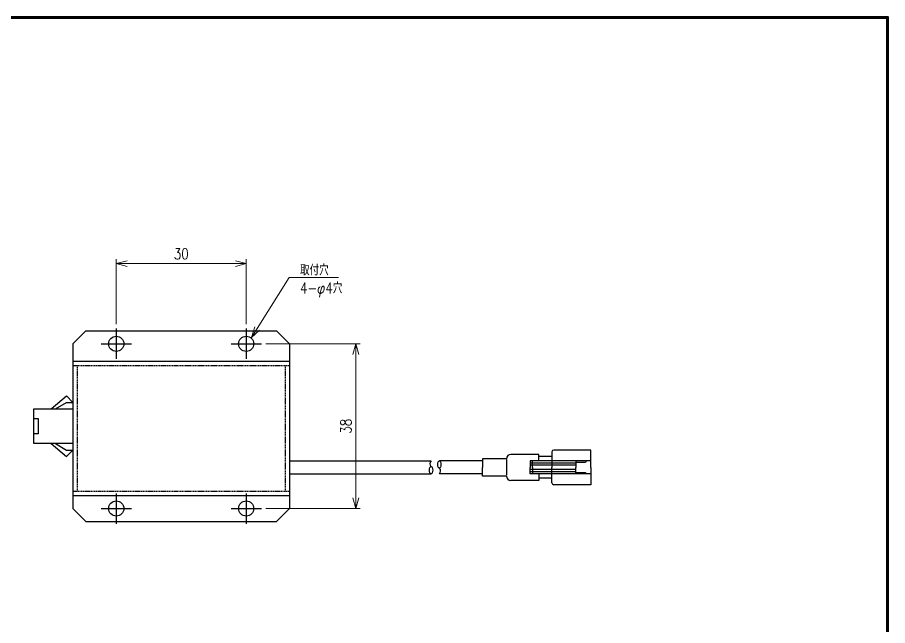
# Model space of a CAD drawing. Header units: millimetres. Extents: x 4 to 387, y 0 to 281.
# Drawn here: x 186.1 to 387, y 140.7 to 281 of the extents above; entities that cross this region are included whole.
import ezdxf
from ezdxf import colors
from ezdxf.entities.mleader import LeaderData, LeaderLine
from ezdxf.math import Vec2, Vec3

# ---------------------------------------------------------------- set-up
doc = ezdxf.new("R2010")
doc.units = ezdxf.units.MM
doc.linetypes.add('HIDDEN', pattern=[0.375, 0.25, -0.125])
doc.layers.get('0').update_dxf_attribs({"lineweight": 30})
doc.layers.get('Defpoints').update_dxf_attribs({"lineweight": 9})
for name, color, linetype, lineweight in [('2KD_寸法１', 7, 'Continuous', 15), ('2KD_寸法１ @ 1', 7, 'Continuous', 15), ('AUX', 7, 'Continuous', 40)]:
    doc.layers.add(name, color=color, linetype=linetype, lineweight=lineweight)
doc.styles.get("Standard").update_dxf_attribs({"font": 'simplex.shx', "width": 0.8, "bigfont": 'extfont.shx'})
doc.dimstyles.new('KD-STD', dxfattribs={"dimscale": 0, "dimtxt": 2.5, "dimasz": 2.5, "dimexe": 1, "dimexo": 1, "dimgap": 1, "dimtad": 1, "dimdsep": 46, "dimtxsty": 'Standard', "dimblk": 'OPEN30', "dimcen": 0, "dimadec": 0, "dimazin": 0, "dimtfac": 1, "dimtmove": 0, "dimatfit": 3, "dimldrblk": 'OPEN30', "dimfxl": 1, "dimtfill": 1, "dimtolj": 1, "dimtzin": 0, "dimlwd": 15, "dimlwe": 15, "dimarcsym": 0})

# ---------------------------------------------------------------- blocks, each defined once
blk = doc.blocks.new('_Open30')
at = {"lineweight": -2}
for p, q in [((-1, 0.26794919), (0, 0)), ((0, 0), (-1, -0.26794919)), ((0, 0), (-1, 0))]:
    blk.add_line(p, q, dxfattribs=at)
blk = doc.blocks.new('*D43')
at = {"layer": '2KD_寸法１', "color": 0, "lineweight": 15}
for p, q in [((208.910663445978, 210.2155280385661), (208.910663445978, 225.2058908538773)), ((238.9106634459779, 210.2155280385661), (238.9106634459779, 225.2058908538773)), ((211.410663445978, 224.2058908538773), (236.4106634459779, 224.2058908538773))]:
    blk.add_line(p, q, dxfattribs=at)
at = {"layer": 'Defpoints', "color": 0}
for p in [(238.9106634459779, 224.2058908538773), (208.910663445978, 209.2155280385661), (238.9106634459779, 209.2155280385661)]:
    blk.add_point(p, dxfattribs=at)
at = {"layer": '2KD_寸法１', "color": 0, "lineweight": 15, "xscale": 2.5, "yscale": 2.5, "zscale": 2.5, "rotation": 180}
blk.add_blockref('_Open30', (208.910663445978, 224.2058908538773), dxfattribs=at)
at = {"layer": '2KD_寸法１', "color": 0, "lineweight": 15, "xscale": 2.5, "yscale": 2.5, "zscale": 2.5}
blk.add_blockref('_Open30', (238.9106634459779, 224.2058908538773), dxfattribs=at)
at = {"layer": '2KD_寸法１', "color": 0, "insert": (223.910663445978, 226.4558908538773), "char_height": 2.5, "attachment_point": 5, "bg_fill": 3, "box_fill_scale": 1.1, "bg_fill_color": 9, "bg_fill_true_color": 13158600, "bg_fill_transparency": 4393698}
blk.add_mtext('\\A1;30', dxfattribs=at)
blk = doc.blocks.new('*D44')
at = {"layer": '2KD_寸法１', "color": 0, "lineweight": 15}
for p, q in [((243.410663445978, 205.7155280385661), (265.2133448900855, 205.7155280385661)), ((264.2133448900855, 203.2155280385661), (264.2133448900855, 170.215528038566)), ((243.410663445978, 167.715528038566), (265.2133448900855, 167.715528038566))]:
    blk.add_line(p, q, dxfattribs=at)
at = {"layer": 'Defpoints', "color": 0}
for p in [(242.410663445978, 205.7155280385661), (242.410663445978, 167.715528038566), (264.2133448900855, 167.715528038566)]:
    blk.add_point(p, dxfattribs=at)
at = {"layer": '2KD_寸法１', "color": 0, "lineweight": 15, "xscale": 2.5, "yscale": 2.5, "zscale": 2.5}
for p, rotation in [((264.2133448900855, 205.7155280385661), 90), ((264.2133448900855, 167.715528038566), 270)]:
    blk.add_blockref('_Open30', p, dxfattribs=dict(at, rotation=rotation))
at = {"layer": '2KD_寸法１', "color": 0, "insert": (261.9633448900855, 186.715528038566), "char_height": 2.5, "attachment_point": 5, "rotation": 90, "bg_fill": 3, "box_fill_scale": 1.1, "bg_fill_color": 9, "bg_fill_true_color": 13158600, "bg_fill_transparency": 4392586}
blk.add_mtext('\\A1;38', dxfattribs=at)
blk = doc.blocks.new('A$C6D8F6DAB')
for p, q in [((57.59192245515588, 4.5), (51.0919224551559, 4.5)), ((57.59192245515588, 3), (57.59192245515588, 4.5)), ((60.59192245515589, 5.100000000000021), (60.59192245515589, 1.5)), ((69.59192245515588, 5.5), (60.99192245515586, 5.5)), ((69.59192245515588, 1.5), (69.59192245515588, 5.5)), ((0, 3), (32.68074586269165, 3)), ((44.59192245515589, 3), (34.5919224551559, 3)), ((50.09192245515588, 3.5), (44.59192245515589, 3.5)), ((44.59192245515589, 3.5), (44.59192245515589, 1.5)), ((50.09192245515588, 3.5), (50.09192245515588, 3.5)), ((50.09192245515588, 3.29999999999995), (50.09192245515588, -0.2999999999999545)), ((69.59192245515588, 3), (55.59192245515589, 3)), ((55.59192245515589, 3), (55.59192245515589, 1.5)), ((66.0919224551559, 2.5), (55.59192245515589, 2.5)), ((56.0919224551559, 1.5), (56.0919224551559, 3)), ((60.59192245515589, 4), (57.59192245515588, 4)), ((66.0919224551559, 3), (66.0919224551559, 1.5)), ((66.0919224551559, 2.700000000000044), (68.29192245515588, 2.700000000000044)), ((68.29192245515588, 2.700000000000044), (68.49192245515587, 2.799999999999954)), ((68.49192245515587, 2.799999999999954), (68.49192245515587, 3)), ((0, 0), (32.68074586269165, 0)), ((44.59192245515589, 0), (34.5919224551559, 0)), ((44.59192245515589, -0.5), (44.59192245515589, 1.5)), ((66.0919224551559, 2), (55.59192245515589, 2)), ((55.59192245515589, 0), (55.59192245515589, 1.5)), ((66.0919224551559, 1), (55.59192245515589, 1)), ((66.0919224551559, 0.5), (55.59192245515589, 0.5)), ((69.59192245515588, 0), (55.59192245515589, 0)), ((56.0919224551559, 1.5), (56.0919224551559, 0)), ((57.59192245515588, 0), (57.59192245515588, -1.5)), ((60.59192245515589, -2.10000000000002), (60.59192245515589, 1.5)), ((66.0919224551559, 0), (66.0919224551559, 1.5)), ((66.0919224551559, 0.2999999999999545), (68.29192245515588, 0.2999999999999545)), ((68.29192245515588, 0.2999999999999545), (68.49192245515587, 0.2000000000000455)), ((68.49192245515587, 0.2000000000000455), (68.49192245515587, 0)), ((69.59192245515588, 1.5), (69.59192245515588, -2.5)), ((50.09192245515588, -0.5), (44.59192245515589, -0.5)), ((50.09192245515588, -0.5), (50.09192245515588, -0.5)), ((57.59192245515588, -1.5), (51.0919224551559, -1.5)), ((60.59192245515589, -1), (57.59192245515588, -1)), ((69.59192245515588, -2.5), (60.99192245515586, -2.5))]:
    blk.add_line(p, q)
for centre, radius, start, end in [((51.0919224551559, 3.5), 1, 90, 180), ((60.99192245515586, 5.100000000000021), 0.4, 90, 180), ((33.32672413496727, 2.322053058211166), 0.9364293802166507, 133.6167542197223, 223.3179846230783), ((33.94594418288028, 0.6779469417888322), 0.9364293802166507, 313.6167542197223, 43.31798462307835), ((51.0919224551559, -0.5), 1, 180, 270), ((60.99192245515586, -2.10000000000002), 0.4, 180, 270)]:
    blk.add_arc(centre, radius, start, end)
for centre, major_axis in [((34.5919224551559, 2.158632872920406), (2e-16, 0.8419381685797853)), ((32.68074586269165, 0.8413671270795928), (-3e-16, -0.8419381685797853))]:
    blk.add_ellipse(centre, major_axis=major_axis, ratio=0.4488764421126044, start_param=-3.141592653589792, end_param=3.141592653589792)
blk = doc.blocks.new('A$C75455C92')
for p, q in [((0, 0), (3.5, 3)), ((3.5, 3), (5, 1.5)), ((1, 0), (3.5, 1.5)), ((3.5, 1.5), (5, 1.5))]:
    blk.add_line(p, q)
blk = doc.blocks.new('A$C6DA64500')
for p, q in [((-9, -4), (-9, 4)), ((-9, 4), (0, 4)), ((0, 4), (0, -4)), ((-9, 0), (-9, 1.75)), ((-9, 1.75), (-8, 1.75)), ((-8, 1.75), (-8, -1.75)), ((-8, -1.75), (-9, -1.75)), ((0, -4), (-9, -4))]:
    blk.add_line(p, q)
blk.add_blockref('A$C75455C92', (-5, 4))
at = {"xscale": -1, "rotation": 180}
blk.add_blockref('A$C75455C92', (-5, -4), dxfattribs=at)
blk = doc.blocks.new('A$C51B90BC4')
for p, q in [((9, 18.125), (12, 21.125)), ((12, 21.125), (56, 21.125)), ((19, 21.625), (19, 14.625)), ((49, 21.625), (49, 14.625)), ((59, 18.125), (56, 21.125)), ((9, 18.125), (9, -19.875)), ((15.5, 18.125), (22.5, 18.125)), ((45.49999999999999, 18.125), (52.5, 18.125)), ((59, 18.125), (59, -19.875)), ((9, 14.125), (59, 14.125)), ((9, -16.875), (59, -16.875)), ((19, -16.375), (19, -23.375)), ((49, -16.375), (49, -23.375)), ((12, -22.875), (9, -19.875)), ((15.5, -19.875), (22.5, -19.875)), ((45.49999999999999, -19.875), (52.5, -19.875)), ((59, -19.875), (56, -22.875)), ((12, -22.875), (56, -22.875))]:
    blk.add_line(p, q)
at = {"linetype": 'HIDDEN'}
for p, q in [((9, 13.125), (59, 13.125)), ((10, 13.125), (10, -15.875)), ((58, 13.125), (58, -15.875)), ((9, -15.875), (59, -15.875))]:
    blk.add_line(p, q, dxfattribs=at)
for centre in [(19, 18.125), (49, 18.125), (19, -19.875), (49, -19.875)]:
    blk.add_circle(centre, 1.75)
for name, p in [('A$C6DA64500', (9, -0.875)), ('A$C6D8F6DAB', (59, -11.87500000000011))]:
    blk.add_blockref(name, p)

msp = doc.modelspace()

# ---------------------------------------------------------------- linework, layer by layer
at = {"layer": 'AUX', "lineweight": 70}
msp.add_lwpolyline([(3.999999758280865, 4.000000249163575), (386.9999997582809, 4.000000249163575), (386.9999997582809, 281.0000002491635), (3.999999758280865, 281.0000002491635)], close=True, dxfattribs=at)

# ---------------------------------------------------------------- leaders
at = {"layer": '2KD_寸法１ @ 1'}
ml = msp.add_multileader_mtext('Standard', dxfattribs=at)
ml.set_content('取付穴\\P4-φ4穴', color=256)
ml.set_leader_properties(lineweight=15)
ml.set_arrow_properties(name='OPEN30')
ml.build(insert=Vec2(0, 0))
ml.multileader.update_dxf_attribs({"text_left_attachment_type": 6, "text_right_attachment_type": 6, "dogleg_length": 1.5, "arrow_head_size": 2.5})
ctx = ml.context
ctx.base_point, ctx.char_height, ctx.arrow_head_size, ctx.landing_gap_size, ctx.plane_origin = Vec3(250.3492064388046, 220.9991133776857), 2.5, 2.5, 1, Vec3(240.099517939547, 207.1432464522466)
ctx.left_attachment, ctx.right_attachment = 6, 6
notes = []
notes.append((ctx, [(0, (1, 1, 0), (248.8492064388047, 220.9991133776857), (1, 0), 1.5, [(0, [(240.099517939547, 207.1432464522466)], 0, [])])]))
ctx.mtext.insert, ctx.mtext.flow_direction = Vec3(251.3492064388047, 223.9991133776857), 5
for ctx, leaders in notes:
    for number, flags, end, landing, length, lines in leaders:
        leader = LeaderData()
        leader.index, (leader.has_last_leader_line, leader.has_dogleg_vector, leader.attachment_direction) = number, flags
        leader.last_leader_point, leader.dogleg_vector, leader.dogleg_length = Vec3(end), Vec3(landing), length
        for number, points, colour, breaks in lines:
            line = LeaderLine()
            line.index, line.vertices, line.color, line.breaks = number, Vec3.list(points), colors.encode_raw_color(colour), breaks
            leader.lines.append(line)
        ctx.leaders.append(leader)

# ---------------------------------------------------------------- next in the draw order: dimensions: what is measured, and where the dimension line sits
dim = msp.add_linear_dim(base=(238.9106634459779, 224.2058908538773), p1=(208.910663445978, 209.2155280385661), p2=(238.9106634459779, 209.2155280385661), dimstyle='KD-STD', override={"dimscale": 1, "dimtix": 0, "dimtofl": 1, "dimtmove": 0, "dimatfit": 3}, dxfattribs=at)
dim.commit()
dim.dimension.update_dxf_attribs({"geometry": '*D43', "text_midpoint": (223.910663445978, 226.4558908538773)})
dim = msp.add_linear_dim(base=(264.2133448900855, 167.715528038566), p1=(242.410663445978, 205.7155280385661), p2=(242.410663445978, 167.715528038566), angle=90, dimstyle='KD-STD', override={"dimscale": 1, "dimtix": 0, "dimtofl": 1, "dimtmove": 0, "dimatfit": 3}, dxfattribs=at)
dim.commit()
dim.dimension.update_dxf_attribs({"geometry": '*D44', "text_midpoint": (261.9633448900855, 186.715528038566)})

# ---------------------------------------------------------------- next in the draw order: block references
msp.add_blockref('A$C51B90BC4', (189.9106634459779, 187.5905280385659))

doc.saveas('drawing.dxf')
